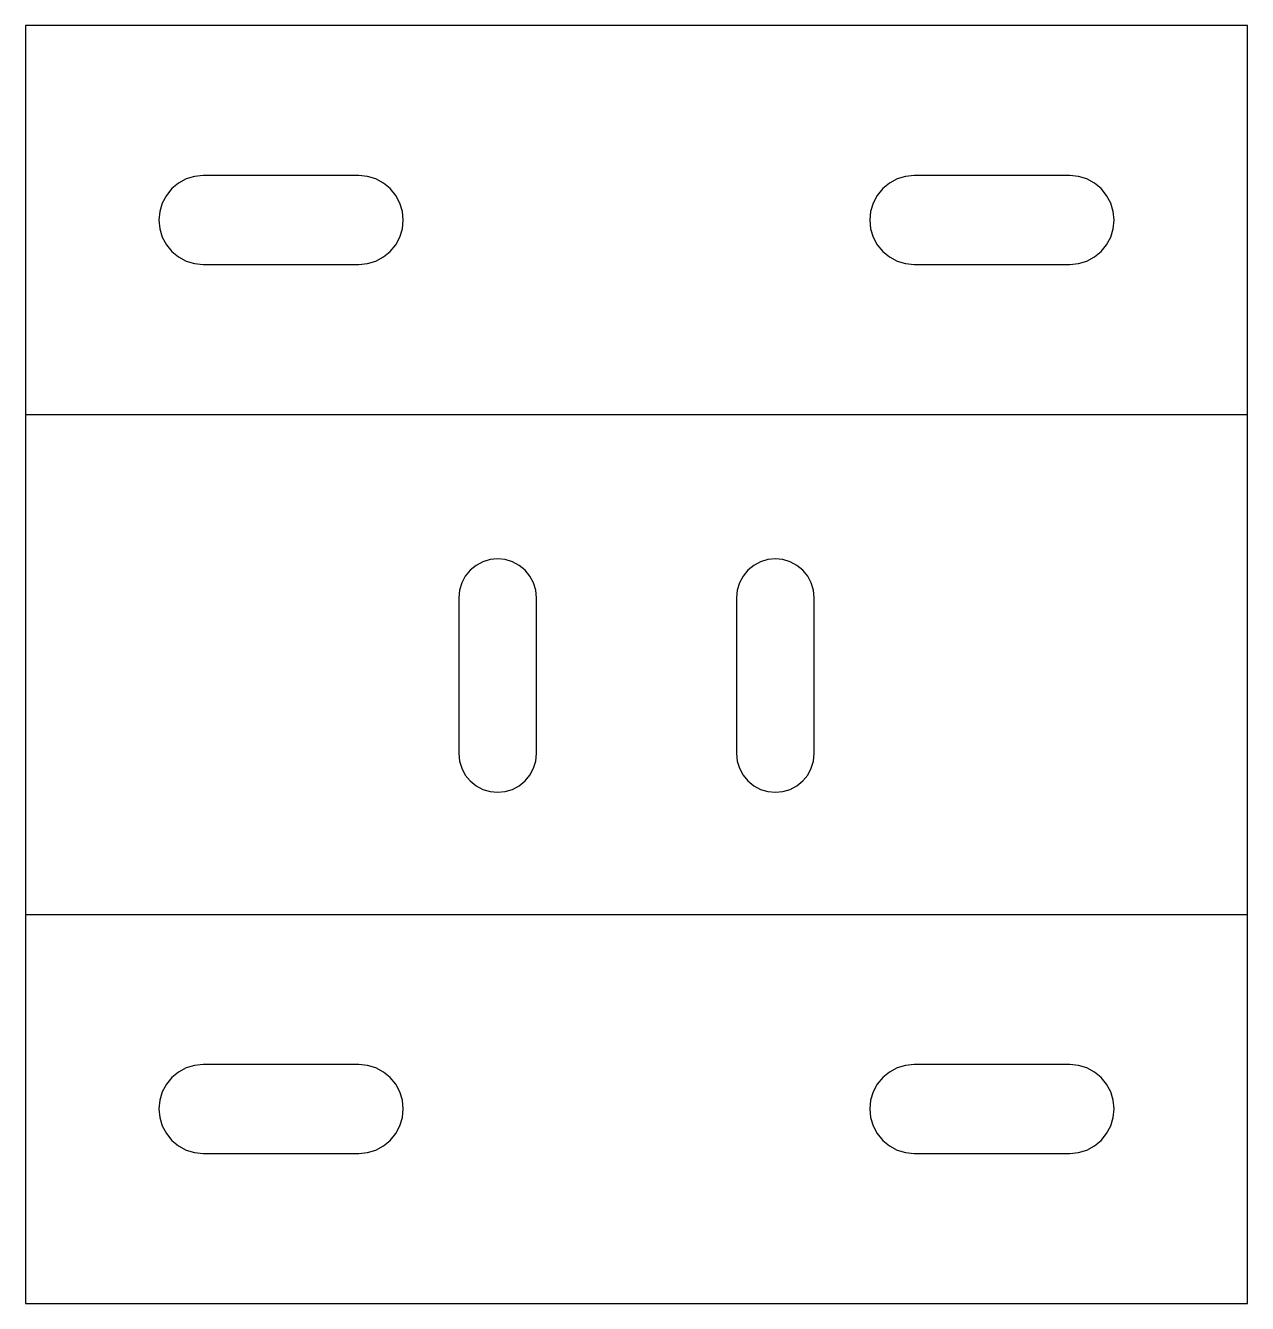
# Model space of a CAD drawing. Header units: millimetres. Extents: x 0 to 220, y 0 to 230.
import ezdxf

# ---------------------------------------------------------------- set-up
doc = ezdxf.new("R2010")
doc.units = ezdxf.units.MM

msp = doc.modelspace()

# ---------------------------------------------------------------- linework, layer by layer
at = {"layer": 'BEND'}
for p, q in [((0, 160), (220, 160)), ((0, 70), (220, 70))]:
    msp.add_line(p, q, dxfattribs=at)
at = {"layer": 'CUT'}
for p, q in [((220, 230), (0, 230)), ((0, 230), (0, 0)), ((220, 0), (220, 230)), ((30.44, 202.85), (28.94, 202.39)), ((32, 203), (30.44, 202.85)), ((60, 203), (32, 203)), ((61.56, 202.85), (60, 203)), ((63.06, 202.39), (61.56, 202.85)), ((158.44, 202.85), (156.94, 202.39)), ((160, 203), (158.44, 202.85)), ((188, 203), (160, 203)), ((189.56, 202.85), (188, 203)), ((191.06, 202.39), (189.56, 202.85)), ((26.34, 200.66), (25.35, 199.44)), ((27.56, 201.65), (26.34, 200.66)), ((28.94, 202.39), (27.56, 201.65)), ((64.44, 201.65), (63.06, 202.39)), ((65.66, 200.66), (64.44, 201.65)), ((66.65, 199.44), (65.66, 200.66)), ((154.34, 200.66), (153.35, 199.44)), ((155.56, 201.65), (154.34, 200.66)), ((156.94, 202.39), (155.56, 201.65)), ((192.44, 201.65), (191.06, 202.39)), ((193.66, 200.66), (192.44, 201.65)), ((194.65, 199.44), (193.66, 200.66)), ((24.61, 198.06), (24.15, 196.56)), ((25.35, 199.44), (24.61, 198.06)), ((67.39, 198.06), (66.65, 199.44)), ((67.85, 196.56), (67.39, 198.06)), ((152.61, 198.06), (152.15, 196.56)), ((153.35, 199.44), (152.61, 198.06)), ((195.39, 198.06), (194.65, 199.44)), ((195.85, 196.56), (195.39, 198.06)), ((24.15, 196.56), (24, 195)), ((68, 195), (67.85, 196.56)), ((152.15, 196.56), (152, 195)), ((196, 195), (195.85, 196.56)), ((24, 195), (24.15, 193.44)), ((24, 195), (24, 195)), ((24.15, 193.44), (24.61, 191.94)), ((67.39, 191.94), (67.85, 193.44)), ((67.85, 193.44), (68, 195)), ((68, 195), (68, 195)), ((152, 195), (152.15, 193.44)), ((152, 195), (152, 195)), ((152.15, 193.44), (152.61, 191.94)), ((195.39, 191.94), (195.85, 193.44)), ((195.85, 193.44), (196, 195)), ((196, 195), (196, 195)), ((24.61, 191.94), (25.35, 190.56)), ((66.65, 190.56), (67.39, 191.94)), ((152.61, 191.94), (153.35, 190.56)), ((194.65, 190.56), (195.39, 191.94)), ((25.35, 190.56), (26.34, 189.34)), ((26.34, 189.34), (27.56, 188.35)), ((64.44, 188.35), (65.66, 189.34)), ((65.66, 189.34), (66.65, 190.56)), ((153.35, 190.56), (154.34, 189.34)), ((154.34, 189.34), (155.56, 188.35)), ((192.44, 188.35), (193.66, 189.34)), ((193.66, 189.34), (194.65, 190.56)), ((27.56, 188.35), (28.94, 187.61)), ((28.94, 187.61), (30.44, 187.15)), ((30.44, 187.15), (32, 187)), ((32, 187), (60, 187)), ((60, 187), (61.56, 187.15)), ((61.56, 187.15), (63.06, 187.61)), ((63.06, 187.61), (64.44, 188.35)), ((155.56, 188.35), (156.94, 187.61)), ((156.94, 187.61), (158.44, 187.15)), ((158.44, 187.15), (160, 187)), ((160, 187), (188, 187)), ((188, 187), (189.56, 187.15)), ((189.56, 187.15), (191.06, 187.61)), ((191.06, 187.61), (192.44, 188.35)), ((82.32, 133.47), (81.11, 132.82)), ((83.63, 133.87), (82.32, 133.47)), ((85, 134), (83.63, 133.87)), ((86.37, 133.87), (85, 134)), ((85, 134), (85, 134)), ((87.68, 133.47), (86.37, 133.87)), ((88.89, 132.82), (87.68, 133.47)), ((132.32, 133.47), (131.11, 132.82)), ((133.63, 133.87), (132.32, 133.47)), ((135, 134), (133.63, 133.87)), ((136.37, 133.87), (135, 134)), ((135, 134), (135, 134)), ((137.68, 133.47), (136.37, 133.87)), ((138.89, 132.82), (137.68, 133.47)), ((80.05, 131.95), (79.18, 130.89)), ((81.11, 132.82), (80.05, 131.95)), ((89.95, 131.95), (88.89, 132.82)), ((90.82, 130.89), (89.95, 131.95)), ((130.05, 131.95), (129.18, 130.89)), ((131.11, 132.82), (130.05, 131.95)), ((139.95, 131.95), (138.89, 132.82)), ((140.82, 130.89), (139.95, 131.95)), ((78.53, 129.68), (78.13, 128.37)), ((79.18, 130.89), (78.53, 129.68)), ((91.47, 129.68), (90.82, 130.89)), ((91.87, 128.37), (91.47, 129.68)), ((128.53, 129.68), (128.13, 128.37)), ((129.18, 130.89), (128.53, 129.68)), ((141.47, 129.68), (140.82, 130.89)), ((141.87, 128.37), (141.47, 129.68)), ((78.13, 128.37), (78, 127)), ((78, 127), (78, 99)), ((92, 127), (91.87, 128.37)), ((92, 99), (92, 127)), ((128.13, 128.37), (128, 127)), ((128, 127), (128, 99)), ((142, 127), (141.87, 128.37)), ((142, 99), (142, 127)), ((78, 99), (78.13, 97.63)), ((91.87, 97.63), (92, 99)), ((128, 99), (128.13, 97.63)), ((141.87, 97.63), (142, 99)), ((78.13, 97.63), (78.53, 96.32)), ((91.47, 96.32), (91.87, 97.63)), ((128.13, 97.63), (128.53, 96.32)), ((141.47, 96.32), (141.87, 97.63)), ((78.53, 96.32), (79.18, 95.11)), ((79.18, 95.11), (80.05, 94.05)), ((89.95, 94.05), (90.82, 95.11)), ((90.82, 95.11), (91.47, 96.32)), ((128.53, 96.32), (129.18, 95.11)), ((129.18, 95.11), (130.05, 94.05)), ((139.95, 94.05), (140.82, 95.11)), ((140.82, 95.11), (141.47, 96.32)), ((80.05, 94.05), (81.11, 93.18)), ((81.11, 93.18), (82.32, 92.53)), ((82.32, 92.53), (83.63, 92.13)), ((83.63, 92.13), (85, 92)), ((85, 92), (86.37, 92.13)), ((85, 92), (85, 92)), ((86.37, 92.13), (87.68, 92.53)), ((87.68, 92.53), (88.89, 93.18)), ((88.89, 93.18), (89.95, 94.05)), ((130.05, 94.05), (131.11, 93.18)), ((131.11, 93.18), (132.32, 92.53)), ((132.32, 92.53), (133.63, 92.13)), ((133.63, 92.13), (135, 92)), ((135, 92), (136.37, 92.13)), ((135, 92), (135, 92)), ((136.37, 92.13), (137.68, 92.53)), ((137.68, 92.53), (138.89, 93.18)), ((138.89, 93.18), (139.95, 94.05)), ((27.56, 41.65), (26.34, 40.66)), ((28.94, 42.39), (27.56, 41.65)), ((30.44, 42.85), (28.94, 42.39)), ((32, 43), (30.44, 42.85)), ((60, 43), (32, 43)), ((61.56, 42.85), (60, 43)), ((63.06, 42.39), (61.56, 42.85)), ((64.44, 41.65), (63.06, 42.39)), ((65.66, 40.66), (64.44, 41.65)), ((155.56, 41.65), (154.34, 40.66)), ((156.94, 42.39), (155.56, 41.65)), ((158.44, 42.85), (156.94, 42.39)), ((160, 43), (158.44, 42.85)), ((188, 43), (160, 43)), ((189.56, 42.85), (188, 43)), ((191.06, 42.39), (189.56, 42.85)), ((192.44, 41.65), (191.06, 42.39)), ((193.66, 40.66), (192.44, 41.65)), ((25.35, 39.44), (24.61, 38.06)), ((26.34, 40.66), (25.35, 39.44)), ((66.65, 39.44), (65.66, 40.66)), ((67.39, 38.06), (66.65, 39.44)), ((153.35, 39.44), (152.61, 38.06)), ((154.34, 40.66), (153.35, 39.44)), ((194.65, 39.44), (193.66, 40.66)), ((195.39, 38.06), (194.65, 39.44)), ((24.61, 38.06), (24.15, 36.56)), ((67.85, 36.56), (67.39, 38.06)), ((152.61, 38.06), (152.15, 36.56)), ((195.85, 36.56), (195.39, 38.06)), ((24.15, 36.56), (24, 35)), ((24, 35), (24.15, 33.44)), ((24, 35), (24, 35)), ((68, 35), (67.85, 36.56)), ((67.85, 33.44), (68, 35)), ((68, 35), (68, 35)), ((152.15, 36.56), (152, 35)), ((152, 35), (152.15, 33.44)), ((152, 35), (152, 35)), ((196, 35), (195.85, 36.56)), ((195.85, 33.44), (196, 35)), ((196, 35), (196, 35)), ((24.15, 33.44), (24.61, 31.94)), ((67.39, 31.94), (67.85, 33.44)), ((152.15, 33.44), (152.61, 31.94)), ((195.39, 31.94), (195.85, 33.44)), ((24.61, 31.94), (25.35, 30.56)), ((25.35, 30.56), (26.34, 29.34)), ((65.66, 29.34), (66.65, 30.56)), ((66.65, 30.56), (67.39, 31.94)), ((152.61, 31.94), (153.35, 30.56)), ((153.35, 30.56), (154.34, 29.34)), ((193.66, 29.34), (194.65, 30.56)), ((194.65, 30.56), (195.39, 31.94)), ((26.34, 29.34), (27.56, 28.35)), ((27.56, 28.35), (28.94, 27.61)), ((28.94, 27.61), (30.44, 27.15)), ((61.56, 27.15), (63.06, 27.61)), ((63.06, 27.61), (64.44, 28.35)), ((64.44, 28.35), (65.66, 29.34)), ((154.34, 29.34), (155.56, 28.35)), ((155.56, 28.35), (156.94, 27.61)), ((156.94, 27.61), (158.44, 27.15)), ((189.56, 27.15), (191.06, 27.61)), ((191.06, 27.61), (192.44, 28.35)), ((192.44, 28.35), (193.66, 29.34)), ((30.44, 27.15), (32, 27)), ((32, 27), (60, 27)), ((60, 27), (61.56, 27.15)), ((158.44, 27.15), (160, 27)), ((160, 27), (188, 27)), ((188, 27), (189.56, 27.15)), ((0, 0), (220, 0))]:
    msp.add_line(p, q, dxfattribs=at)

doc.saveas('drawing.dxf')
